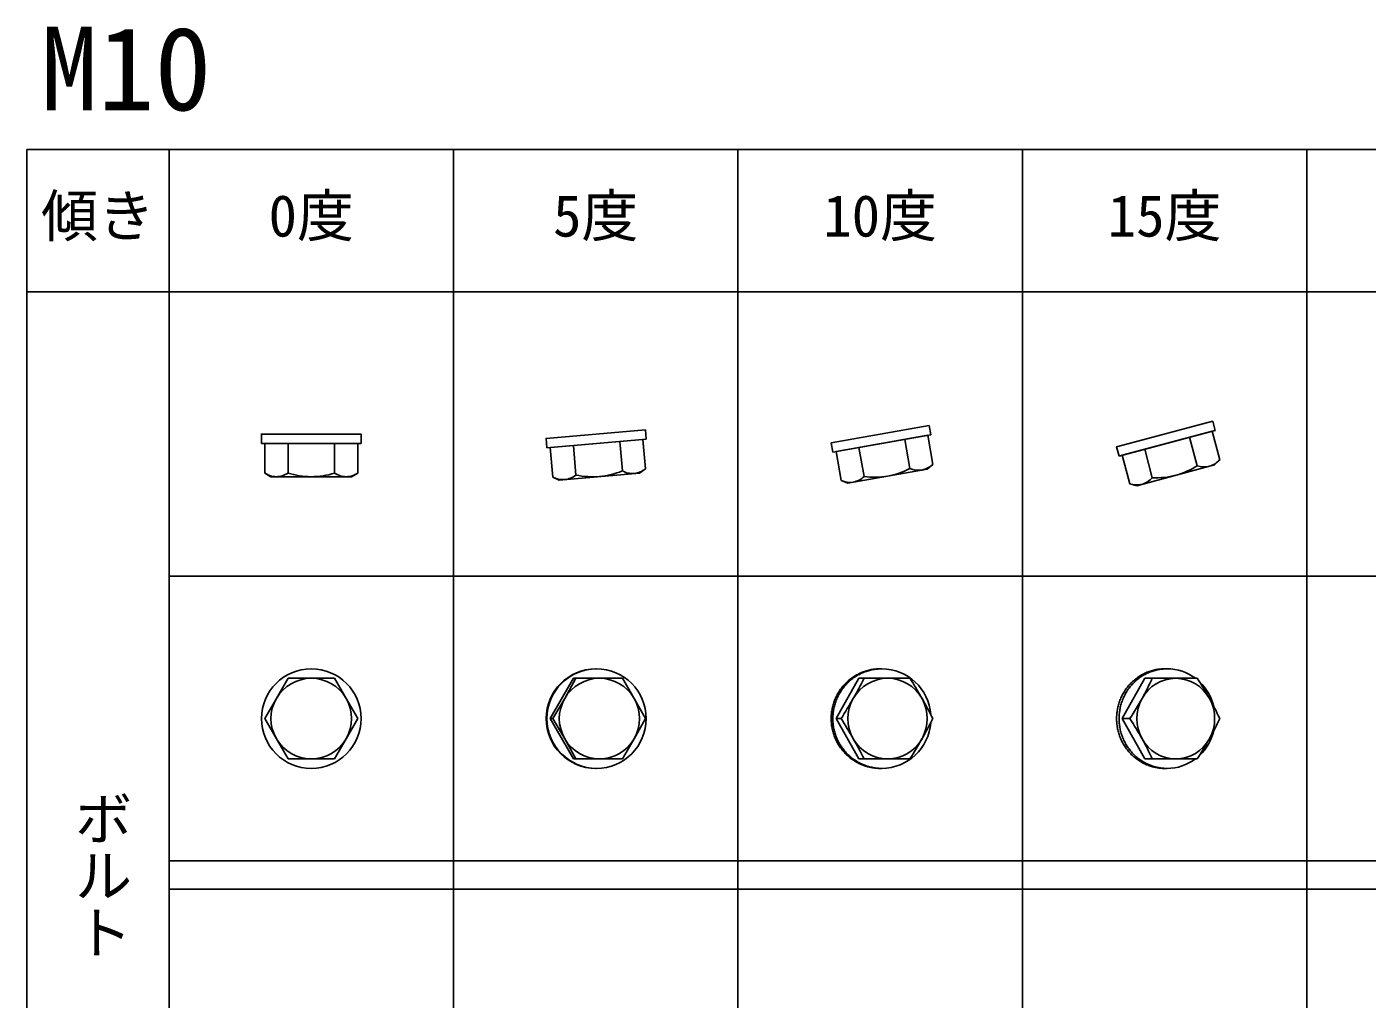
# Model space of a CAD drawing. Units: millimetres, scale not verified. Extents: x -585 to 585, y -390 to 417.
# Drawn here: x -585 to -302.3, y 210.8 to 415.9 of the extents above; entities that cross this region are included whole.
import ezdxf
from ezdxf.enums import TextEntityAlignment as Align

# ---------------------------------------------------------------- set-up
doc = ezdxf.new("R2010")
doc.units = ezdxf.units.MM
doc.header["$LTSCALE"] = 3
doc.layers.add('0-0', color=3, linetype='Continuous')
doc.layers.add('F-0', color=4, linetype='Continuous')
doc.styles.add('@ＭＳ ゴシック', font='')
doc.styles.add('ＭＳ ゴシック', font='')
doc.styles.get('@ＭＳ ゴシック').set_extended_font_data('@MS Gothic')
doc.styles.get('ＭＳ ゴシック').set_extended_font_data('MS Gothic')

msp = doc.modelspace()

# ---------------------------------------------------------------- linework, layer by layer
at = {"layer": '0-0'}
for p, q in [((-454.54, 330.915), (-454.366, 328.923)), ((-394.66, 331.823), (-394.312, 329.854)), ((-354.625, 325.351), (-334.34, 330.786)), ((-334.858, 332.718), (-334.34, 330.786)), ((-535.5, 328), (-514.5, 328)), ((-534.815, 321.759), (-534.815, 328)), ((-534.815, 328), (-515.186, 328)), ((-529.908, 321.759), (-529.908, 328)), ((-520.093, 321.759), (-520.093, 328)), ((-515.186, 321.759), (-515.186, 328)), ((-514.5, 330), (-514.5, 328)), ((-475.286, 327.092), (-454.366, 328.923)), ((-474.604, 327.152), (-455.049, 328.863)), ((-459.393, 322.218), (-459.937, 328.435)), ((-454.505, 322.646), (-455.049, 328.863)), ((-414.993, 326.207), (-394.312, 329.854)), ((-414.319, 326.326), (-394.987, 329.735)), ((-398.736, 322.737), (-399.82, 328.883)), ((-393.904, 323.589), (-394.987, 329.735)), ((-353.963, 325.528), (-335.002, 330.608)), ((-338.127, 323.31), (-339.742, 329.338)), ((-333.387, 324.58), (-335.002, 330.608)), ((-474.06, 320.935), (-474.604, 327.152)), ((-469.171, 321.363), (-469.715, 327.58)), ((-413.235, 320.18), (-414.319, 326.326)), ((-408.402, 321.032), (-409.486, 327.178)), ((-352.348, 319.5), (-353.963, 325.528)), ((-347.608, 320.77), (-349.223, 326.798)), ((-454.505, 322.646), (-455.748, 321.775)), ((-395.066, 322.613), (-411.809, 319.661)), ((-393.904, 323.589), (-395.066, 322.613)), ((-334.46, 323.507), (-350.882, 319.106)), ((-333.387, 324.58), (-334.46, 323.507)), ((-533.501, 321), (-534.815, 321.759)), ((-516.5, 321), (-533.501, 321)), ((-515.186, 321.759), (-516.5, 321)), ((-472.684, 320.293), (-474.06, 320.935)), ((-455.748, 321.775), (-472.684, 320.293)), ((-411.809, 319.661), (-413.235, 320.18)), ((-350.882, 319.106), (-352.348, 319.5)), ((-465, 280.5), (-464.826, 280.5)), ((-405, 280.5), (-404.826, 280.499)), ((-345, 280.5), (-344.741, 280.497)), ((-532.361, 274.251), (-529.907, 278.5)), ((-529.907, 278.5), (-520.092, 278.5)), ((-520.092, 278.5), (-517.638, 274.25)), ((-474.603, 270), (-469.714, 278.5)), ((-471.549, 274.251), (-469.17, 278.5)), ((-469.714, 278.5), (-459.393, 278.5)), ((-459.393, 278.5), (-456.882, 274.25)), ((-414.318, 270), (-409.485, 278.5)), ((-409.485, 278.5), (-398.736, 278.5)), ((-353.962, 270), (-349.222, 278.5)), ((-349.222, 278.5), (-338.126, 278.5)), ((-517.638, 274.25), (-515.185, 270)), ((-471.549, 274.251), (-474.059, 270)), ((-456.882, 274.25), (-454.504, 270)), ((-515.185, 270), (-517.638, 265.75)), ((-469.714, 261.5), (-474.603, 270)), ((-474.059, 270), (-474.603, 270)), ((-474.059, 270), (-471.549, 265.75)), ((-454.504, 270), (-456.882, 265.75)), ((-409.485, 261.5), (-414.318, 270)), ((-413.235, 270), (-414.318, 270)), ((-349.222, 261.5), (-353.962, 270)), ((-352.347, 270), (-353.962, 270)), ((-529.907, 261.5), (-532.361, 265.75)), ((-517.638, 265.75), (-520.092, 261.5)), ((-469.17, 261.5), (-471.549, 265.75)), ((-456.882, 265.75), (-459.393, 261.5)), ((-520.092, 261.5), (-529.907, 261.5)), ((-459.393, 261.5), (-469.714, 261.5)), ((-398.736, 261.5), (-409.485, 261.5)), ((-338.126, 261.5), (-349.222, 261.5)), ((-464.826, 259.5), (-465, 259.5)), ((-404.826, 259.502), (-405, 259.5)), ((-404.652, 259.5), (-405, 259.5)), ((-344.741, 259.504), (-345, 259.5)), ((-344.482, 259.5), (-345, 259.5))]:
    msp.add_line(p, q, dxfattribs=at)
for points in [[(-475.286, 327.092), (-475.46, 329.085), (-454.54, 330.915)], [(-414.993, 326.207), (-415.34, 328.177), (-394.66, 331.823)], [(-354.625, 325.351), (-355.142, 327.282), (-334.858, 332.718)], [(-535.5, 328), (-535.5, 330), (-514.5, 330)], [(-414.79, 273.378), (-414.705, 273.622), (-414.614, 273.866), (-414.516, 274.107), (-414.412, 274.347), (-414.302, 274.586), (-414.185, 274.823), (-414.062, 275.058), (-413.932, 275.29), (-413.796, 275.519), (-413.655, 275.746), (-413.507, 275.97), (-413.352, 276.19), (-413.193, 276.406), (-413.028, 276.618), (-412.856, 276.827), (-412.68, 277.031), (-412.498, 277.23), (-412.312, 277.425), (-412.12, 277.614), (-411.924, 277.799), (-411.723, 277.978), (-411.517, 278.152), (-411.308, 278.32), (-411.095, 278.482), (-410.878, 278.638), (-410.658, 278.789), (-410.435, 278.933), (-410.209, 279.07), (-409.98, 279.202), (-409.749, 279.327), (-409.516, 279.446), (-409.28, 279.558), (-409.044, 279.664), (-408.806, 279.763), (-408.567, 279.856), (-408.327, 279.942), (-408.086, 280.022), (-407.845, 280.095), (-407.604, 280.162)], [(-414.443, 273.378), (-414.358, 273.622), (-414.267, 273.866), (-414.169, 274.107), (-414.065, 274.347), (-413.955, 274.586), (-413.838, 274.823), (-413.715, 275.058), (-413.585, 275.29), (-413.449, 275.519), (-413.308, 275.746), (-413.16, 275.97), (-413.005, 276.19), (-412.846, 276.406), (-412.68, 276.618), (-412.509, 276.827), (-412.332, 277.031), (-412.151, 277.23), (-411.964, 277.425), (-411.772, 277.614), (-411.576, 277.799), (-411.375, 277.978), (-411.17, 278.152), (-410.96, 278.32), (-410.748, 278.482), (-410.531, 278.638), (-410.311, 278.789), (-410.088, 278.933), (-409.861, 279.07), (-409.633, 279.202), (-409.402, 279.327), (-409.168, 279.446), (-408.933, 279.558), (-408.696, 279.664), (-408.459, 279.763), (-408.22, 279.856), (-407.98, 279.942), (-407.739, 280.022), (-407.498, 280.095), (-407.256, 280.162)], [(-407.604, 280.162), (-407.363, 280.222), (-407.122, 280.277), (-406.881, 280.325), (-406.642, 280.367), (-406.403, 280.403), (-406.165, 280.434), (-405.929, 280.458), (-405.694, 280.477), (-405.46, 280.49), (-405.229, 280.498), (-405, 280.5), (-404.652, 280.5)], [(-407.256, 280.162), (-407.016, 280.222), (-406.774, 280.277), (-406.534, 280.325), (-406.294, 280.367), (-406.056, 280.403), (-405.818, 280.434), (-405.581, 280.458), (-405.347, 280.477), (-405.113, 280.49), (-404.882, 280.498), (-404.652, 280.5)], [(-354.602, 273.378), (-354.519, 273.622), (-354.43, 273.866), (-354.334, 274.107), (-354.232, 274.347), (-354.124, 274.586), (-354.009, 274.823), (-353.888, 275.058), (-353.761, 275.29), (-353.628, 275.519), (-353.489, 275.746), (-353.344, 275.97), (-353.193, 276.19), (-353.036, 276.406), (-352.874, 276.618), (-352.706, 276.827), (-352.533, 277.031), (-352.354, 277.23), (-352.171, 277.425), (-351.983, 277.614), (-351.79, 277.799), (-351.594, 277.978), (-351.393, 278.152), (-351.187, 278.32), (-350.978, 278.482), (-350.766, 278.638), (-350.55, 278.789), (-350.33, 278.933), (-350.109, 279.07), (-349.885, 279.202), (-349.658, 279.327), (-349.43, 279.446), (-349.198, 279.558), (-348.966, 279.664), (-348.733, 279.763), (-348.498, 279.856), (-348.263, 279.942), (-348.027, 280.022), (-347.79, 280.095), (-347.554, 280.162)], [(-354.085, 273.378), (-354.002, 273.622), (-353.912, 273.866), (-353.817, 274.107), (-353.714, 274.347), (-353.606, 274.586), (-353.491, 274.823), (-353.37, 275.058), (-353.243, 275.29), (-353.11, 275.519), (-352.971, 275.746), (-352.826, 275.97), (-352.675, 276.19), (-352.518, 276.406), (-352.356, 276.618), (-352.188, 276.827), (-352.015, 277.031), (-351.837, 277.23), (-351.654, 277.425), (-351.466, 277.614), (-351.273, 277.799), (-351.076, 277.978), (-350.874, 278.152), (-350.67, 278.32), (-350.461, 278.482), (-350.248, 278.638), (-350.032, 278.789), (-349.813, 278.933), (-349.591, 279.07), (-349.367, 279.202), (-349.141, 279.327), (-348.912, 279.446), (-348.681, 279.558), (-348.449, 279.664), (-348.215, 279.763), (-347.981, 279.856), (-347.746, 279.942), (-347.51, 280.022), (-347.273, 280.095), (-347.036, 280.162)], [(-347.554, 280.162), (-347.318, 280.222), (-347.081, 280.277), (-346.846, 280.325), (-346.61, 280.367), (-346.376, 280.403), (-346.143, 280.434), (-345.911, 280.458), (-345.681, 280.477), (-345.452, 280.49), (-345.225, 280.498), (-345, 280.5), (-344.482, 280.5)], [(-347.036, 280.162), (-346.8, 280.222), (-346.563, 280.277), (-346.328, 280.325), (-346.093, 280.367), (-345.858, 280.403), (-345.626, 280.434), (-345.394, 280.458), (-345.163, 280.477), (-344.934, 280.49), (-344.707, 280.498), (-344.482, 280.5)], [(-532.361, 274.251), (-534.814, 270), (-532.361, 265.75)], [(-413.507, 264.031), (-413.655, 264.254), (-413.796, 264.482), (-413.932, 264.711), (-414.062, 264.943), (-414.185, 265.178), (-414.302, 265.414), (-414.412, 265.654), (-414.516, 265.894), (-414.614, 266.135), (-414.705, 266.378), (-414.79, 266.622), (-414.869, 266.866), (-414.941, 267.111), (-415.007, 267.356), (-415.067, 267.601), (-415.12, 267.846), (-415.168, 268.09), (-415.209, 268.333), (-415.244, 268.575), (-415.274, 268.817), (-415.298, 269.057), (-415.317, 269.295), (-415.33, 269.532), (-415.338, 269.767), (-415.34, 270), (-415.338, 270.234), (-415.33, 270.469), (-415.317, 270.706), (-415.298, 270.944), (-415.274, 271.184), (-415.244, 271.425), (-415.209, 271.667), (-415.168, 271.911), (-415.12, 272.155), (-415.067, 272.4), (-415.007, 272.645), (-414.941, 272.89), (-414.869, 273.134), (-414.79, 273.378)], [(-413.16, 264.031), (-413.308, 264.254), (-413.449, 264.482), (-413.585, 264.711), (-413.715, 264.943), (-413.838, 265.178), (-413.955, 265.414), (-414.065, 265.654), (-414.169, 265.894), (-414.267, 266.135), (-414.358, 266.378), (-414.443, 266.622), (-414.521, 266.866), (-414.594, 267.111), (-414.66, 267.356), (-414.72, 267.601), (-414.773, 267.846), (-414.82, 268.09), (-414.862, 268.333), (-414.897, 268.575), (-414.927, 268.817), (-414.951, 269.057), (-414.969, 269.295), (-414.983, 269.532), (-414.99, 269.767), (-414.993, 270), (-414.99, 270.234), (-414.983, 270.469), (-414.969, 270.706), (-414.951, 270.944), (-414.927, 271.184), (-414.897, 271.425), (-414.862, 271.667), (-414.82, 271.911), (-414.773, 272.155), (-414.72, 272.4), (-414.66, 272.645), (-414.594, 272.89), (-414.521, 273.134), (-414.443, 273.378)], [(-353.344, 264.031), (-353.489, 264.254), (-353.628, 264.482), (-353.761, 264.711), (-353.888, 264.943), (-354.009, 265.178), (-354.124, 265.414), (-354.232, 265.654), (-354.334, 265.894), (-354.43, 266.135), (-354.519, 266.378), (-354.602, 266.622), (-354.68, 266.866), (-354.75, 267.111), (-354.815, 267.356), (-354.874, 267.601), (-354.926, 267.846), (-354.973, 268.09), (-355.014, 268.333), (-355.048, 268.575), (-355.078, 268.817), (-355.101, 269.057), (-355.119, 269.295), (-355.132, 269.532), (-355.139, 269.767), (-355.142, 270), (-355.139, 270.234), (-355.132, 270.469), (-355.119, 270.706), (-355.101, 270.944), (-355.078, 271.184), (-355.048, 271.425), (-355.014, 271.667), (-354.973, 271.911), (-354.926, 272.155), (-354.874, 272.4), (-354.815, 272.645), (-354.75, 272.89), (-354.68, 273.134), (-354.602, 273.378)], [(-352.826, 264.031), (-352.971, 264.254), (-353.11, 264.482), (-353.243, 264.711), (-353.37, 264.943), (-353.491, 265.178), (-353.606, 265.414), (-353.714, 265.654), (-353.817, 265.894), (-353.912, 266.135), (-354.002, 266.378), (-354.085, 266.622), (-354.162, 266.866), (-354.233, 267.111), (-354.298, 267.356), (-354.356, 267.601), (-354.409, 267.846), (-354.455, 268.09), (-354.496, 268.333), (-354.53, 268.575), (-354.56, 268.817), (-354.583, 269.057), (-354.602, 269.295), (-354.614, 269.532), (-354.622, 269.767), (-354.624, 270), (-354.622, 270.234), (-354.614, 270.469), (-354.602, 270.706), (-354.583, 270.944), (-354.56, 271.184), (-354.53, 271.425), (-354.496, 271.667), (-354.455, 271.911), (-354.409, 272.155), (-354.356, 272.4), (-354.298, 272.645), (-354.233, 272.89), (-354.162, 273.134), (-354.085, 273.378)], [(-405, 259.5), (-405.229, 259.503), (-405.46, 259.51), (-405.694, 259.524), (-405.929, 259.543), (-406.165, 259.567), (-406.403, 259.598), (-406.642, 259.634), (-406.881, 259.676), (-407.122, 259.724), (-407.363, 259.778), (-407.604, 259.838), (-407.845, 259.906), (-408.086, 259.979), (-408.327, 260.058), (-408.567, 260.145), (-408.806, 260.238), (-409.044, 260.337), (-409.28, 260.442), (-409.516, 260.554), (-409.749, 260.674), (-409.98, 260.798), (-410.209, 260.93), (-410.435, 261.068), (-410.658, 261.212), (-410.878, 261.362), (-411.095, 261.518), (-411.308, 261.681), (-411.517, 261.849), (-411.723, 262.022), (-411.924, 262.202), (-412.12, 262.386), (-412.312, 262.576), (-412.498, 262.77), (-412.68, 262.97), (-412.856, 263.174), (-413.028, 263.382), (-413.193, 263.594), (-413.352, 263.811), (-413.507, 264.031)], [(-404.652, 259.5), (-404.882, 259.503), (-405.113, 259.51), (-405.347, 259.524), (-405.581, 259.543), (-405.818, 259.567), (-406.056, 259.598), (-406.294, 259.634), (-406.534, 259.676), (-406.774, 259.724), (-407.016, 259.778), (-407.256, 259.838), (-407.498, 259.906), (-407.739, 259.979), (-407.98, 260.058), (-408.22, 260.145), (-408.459, 260.238), (-408.696, 260.337), (-408.933, 260.442), (-409.168, 260.554), (-409.402, 260.674), (-409.633, 260.798), (-409.861, 260.93), (-410.088, 261.068), (-410.311, 261.212), (-410.531, 261.362), (-410.748, 261.518), (-410.96, 261.681), (-411.17, 261.849), (-411.375, 262.022), (-411.576, 262.202), (-411.772, 262.386), (-411.964, 262.576), (-412.151, 262.77), (-412.332, 262.97), (-412.509, 263.174), (-412.68, 263.382), (-412.846, 263.594), (-413.005, 263.811), (-413.16, 264.031)], [(-345, 259.5), (-345.225, 259.503), (-345.452, 259.51), (-345.681, 259.524), (-345.911, 259.543), (-346.143, 259.567), (-346.376, 259.598), (-346.61, 259.634), (-346.846, 259.676), (-347.081, 259.724), (-347.318, 259.778), (-347.554, 259.838), (-347.79, 259.906), (-348.027, 259.979), (-348.263, 260.058), (-348.498, 260.145), (-348.733, 260.238), (-348.966, 260.337), (-349.198, 260.442), (-349.43, 260.554), (-349.658, 260.674), (-349.885, 260.798), (-350.109, 260.93), (-350.33, 261.068), (-350.55, 261.212), (-350.766, 261.362), (-350.978, 261.518), (-351.187, 261.681), (-351.393, 261.849), (-351.594, 262.022), (-351.79, 262.202), (-351.983, 262.386), (-352.171, 262.576), (-352.354, 262.77), (-352.533, 262.97), (-352.706, 263.174), (-352.874, 263.382), (-353.036, 263.594), (-353.193, 263.811), (-353.344, 264.031)], [(-344.482, 259.5), (-344.707, 259.503), (-344.934, 259.51), (-345.163, 259.524), (-345.394, 259.543), (-345.626, 259.567), (-345.858, 259.598), (-346.093, 259.634), (-346.328, 259.676), (-346.563, 259.724), (-346.8, 259.778), (-347.036, 259.838), (-347.273, 259.906), (-347.51, 259.979), (-347.746, 260.058), (-347.981, 260.145), (-348.215, 260.238), (-348.449, 260.337), (-348.681, 260.442), (-348.912, 260.554), (-349.141, 260.674), (-349.367, 260.798), (-349.591, 260.93), (-349.813, 261.068), (-350.032, 261.212), (-350.248, 261.362), (-350.461, 261.518), (-350.67, 261.681), (-350.874, 261.849), (-351.076, 262.022), (-351.273, 262.202), (-351.466, 262.386), (-351.654, 262.576), (-351.837, 262.77), (-352.015, 262.97), (-352.188, 263.174), (-352.356, 263.382), (-352.518, 263.594), (-352.675, 263.811), (-352.826, 264.031)]]:
    msp.add_lwpolyline(points, dxfattribs=at)
msp.add_circle((-525, 270), 10.5, dxfattribs=at)
for centre, radius, start, end in [((-457.481, 326.542), 4.903, 277.005, 307.375), ((-406.671, 338.345), 17.51, 280.642, 296.946), ((-396.87, 327.269), 4.902, 247.618, 277.994), ((-397.208, 327.211), 4.903, 282.005, 312.375), ((-347.392, 338.168), 17.51, 285.642, 301.946), ((-336.663, 327.988), 4.902, 252.618, 282.994), ((-336.995, 327.9), 4.903, 287.005, 317.375), ((-532.19, 325.9), 4.903, 237.624, 267.995), ((-532.533, 325.898), 4.902, 272.006, 302.382), ((-524.804, 338.51), 17.51, 253.054, 269.358), ((-525.197, 338.509), 17.51, 270.642, 286.946), ((-517.468, 325.898), 4.902, 237.618, 267.994), ((-517.811, 325.9), 4.903, 272.005, 302.375), ((-471.805, 325.289), 4.903, 242.624, 272.995), ((-472.147, 325.257), 4.902, 277.006, 307.382), ((-465.546, 338.494), 17.51, 258.054, 274.358), ((-465.938, 338.459), 17.51, 275.642, 291.946), ((-457.139, 326.57), 4.902, 242.618, 272.994), ((-411.368, 324.714), 4.903, 247.624, 277.995), ((-411.706, 324.653), 4.902, 282.006, 312.382), ((-406.285, 338.414), 17.51, 263.054, 279.358), ((-350.883, 324.179), 4.903, 252.624, 282.995), ((-351.215, 324.089), 4.902, 287.006, 317.382), ((-347.013, 338.27), 17.51, 268.054, 284.358), ((-464.96, 270), 10.5, 90.218, 269.782), ((-464.786, 270), 10.5, 90.218, 269.782), ((-464.846, 270.02), 10.48, 359.891, 89.891), ((-404.723, 270.096), 10.404, 4.219, 89.612), ((-344.498, 270.592), 9.909, 52.954, 89.913), ((-524.999, 270), 8.5, 90, 149.996), ((-525, 270), 8.5, 30.004, 90), ((-464.21, 270.038), 8.462, 90.04, 150.145), ((-464.222, 270.038), 8.462, 29.855, 89.959), ((-403.413, 270.152), 8.349, 90.164, 150.595), ((-503.099, 326.666), 106.243, 330.439, 333.041), ((-403.46, 270.152), 8.349, 29.405, 89.836), ((-496.162, 217.195), 115.109, 29.714, 32.18), ((-342.617, 270.337), 8.163, 90.379, 151.352), ((-410.112, 307.787), 69.026, 330.932, 334.895), ((-342.725, 270.337), 8.163, 28.647, 89.621), ((-403.308, 236.237), 77.684, 29.297, 32.959), ((-344.93, 270.086), 10.578, 13.43, 46.59), ((-525, 270), 8.5, 149.996, 210.004), ((-524.999, 270), 8.5, 329.996, 30.004), ((-464.155, 270), 8.528, 150.105, 209.895), ((-464.276, 270), 8.528, 330.105, 29.895), ((-510.686, 331.322), 115.14, 327.82, 330.286), ((-403.194, 270), 8.614, 150.431, 209.568), ((-488.622, 221.822), 106.268, 26.96, 29.562), ((-403.68, 270), 8.614, 330.431, 29.568), ((-417.547, 312.275), 77.706, 327.041, 330.703), ((-342.121, 270), 8.76, 150.974, 209.025), ((-395.905, 240.706), 69.042, 25.106, 29.069), ((-343.22, 270), 8.76, 330.974, 29.025), ((-464.846, 269.98), 10.48, 270.109, 0.109), ((-510.688, 208.678), 115.142, 29.714, 32.18), ((-404.723, 269.905), 10.404, 270.388, 355.781), ((-488.62, 318.178), 106.266, 330.438, 333.04), ((-417.548, 227.725), 77.706, 29.297, 32.959), ((-395.904, 299.294), 69.041, 330.931, 334.894), ((-524.999, 270.001), 8.5, 210.004, 270), ((-525, 270), 8.5, 270, 329.996), ((-464.21, 269.962), 8.462, 209.855, 269.959), ((-464.222, 269.962), 8.462, 270.04, 330.145), ((-403.413, 269.849), 8.349, 209.405, 269.836), ((-503.099, 213.334), 106.242, 26.959, 29.561), ((-403.46, 269.849), 8.349, 270.164, 330.595), ((-496.163, 322.806), 115.11, 327.82, 330.286), ((-342.617, 269.664), 8.163, 208.647, 269.621), ((-410.112, 232.214), 69.026, 25.105, 29.068), ((-342.724, 269.663), 8.163, 270.379, 331.353), ((-403.309, 303.764), 77.685, 327.041, 330.703), ((-344.93, 269.914), 10.578, 313.41, 346.571), ((-344.498, 269.409), 9.909, 270.087, 307.046)]:
    msp.add_arc(centre, radius, start, end, dxfattribs=at)
at = {"layer": 'F-0', "color": 6}
for p, q in [((-585, 390), (-585, -390)), ((-585, 390), (585, 390)), ((-555, 390), (-555, -390)), ((-585, 360), (585, 360))]:
    msp.add_line(p, q, dxfattribs=at)
at = {"layer": 'F-0'}
for p, q in [((-495, 390), (-495, -390)), ((-435, 390), (-435, -390)), ((-375, 390), (-375, -390)), ((-315, 390), (-315, -390)), ((-555, 300), (585, 300)), ((-555, 240), (585, 240)), ((-555, 234), (585, 234))]:
    msp.add_line(p, q, dxfattribs=at)

# ---------------------------------------------------------------- texts
at = {"layer": 'F-0', "color": 7, "style": 'ＭＳ ゴシック'}
for s, height, p in [('M10', 17.6, (-582, 393)), ('0度', 8.798, (-534, 369)), ('5度', 8.798, (-474, 369)), ('10度', 8.798, (-417, 369)), ('15度', 8.798, (-357, 369)), ('傾き', 8.798, (-582, 369))]:
    msp.add_text(s, height=height, dxfattribs=at).set_placement(p, align=Align.BOTTOM_LEFT)
at = {"layer": 'F-0', "color": 7, "style": '@ＭＳ ゴシック'}
msp.add_text('ボルト', height=8.798, rotation=270, dxfattribs=at).set_placement((-576, 255), align=Align.BOTTOM_LEFT)

doc.saveas('drawing.dxf')
